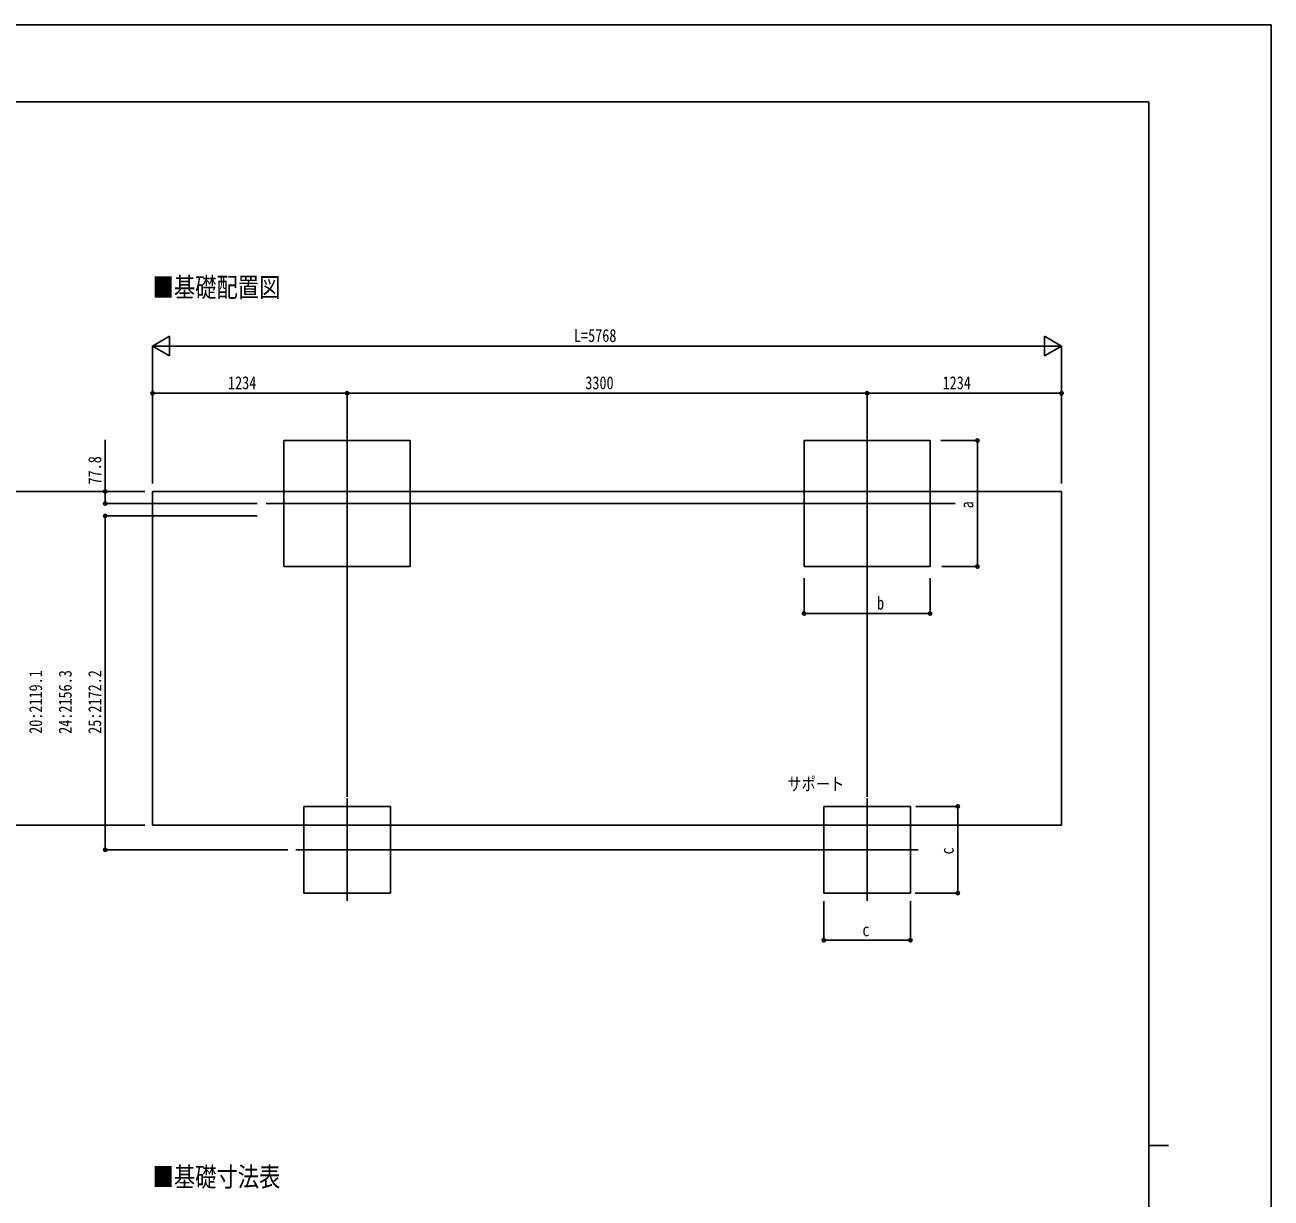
# Model space of a CAD drawing. Units: millimetres, scale not verified. Extents: x -10512 to 10512, y -7425 to 7425.
# Drawn here: x 2605 to 10512, y -21 to 7425 of the extents above; entities that cross this region are included whole.
import ezdxf
from ezdxf.enums import TextEntityAlignment as Align

# ---------------------------------------------------------------- set-up
doc = ezdxf.new("R2010")
doc.units = ezdxf.units.MM
doc.header["$LTSCALE"] = 30
for name, color, linetype in [('0-2_USER1', 3, 'Continuous'), ('0-3_YKK_12', 2, 'Continuous'), ('0-5_YKK_A1', 4, 'Continuous'), ('0-6_YKK_D', 6, 'Continuous'), ('0-7_YKK_ZWAK', 7, 'Continuous')]:
    doc.layers.add(name, color=color, linetype=linetype)
doc.styles.add('ＭＳ ゴシック', font='')
doc.styles.get('ＭＳ ゴシック').set_extended_font_data('MS Gothic')

msp = doc.modelspace()

# ---------------------------------------------------------------- linework, layer by layer
at = {"layer": '0-3_YKK_12'}
for p, q in [((4649.14, 4941.76), (4649.14, 3831.59)), ((7949.14, 4941.96), (7949.14, 3831.79)), ((4136.5, 4386.68), (8508.02, 4386.68)), ((4649.14, 2514.83), (4649.14, 1864.83)), ((7949.14, 2514.83), (7949.14, 1864.83)), ((4324.14, 2189.83), (4974.14, 2189.83)), ((7624.14, 2189.83), (8274.14, 2189.83))]:
    msp.add_line(p, q, dxfattribs=at)
at = {"layer": '0-5_YKK_A1'}
for p, q in [((3415.14, 4464.48), (9183.14, 4464.48)), ((3415.14, 4464.48), (3415.14, 2346.14)), ((9183.14, 4464.48), (9183.14, 2346.14)), ((9183.14, 2346.14), (3415.14, 2346.14))]:
    msp.add_line(p, q, dxfattribs=at)
for points in [[(4249.14, 3986.68), (5049.14, 3986.68), (5049.14, 4786.68), (4249.14, 4786.68)], [(7549.14, 3986.68), (8349.14, 3986.68), (8349.14, 4786.68), (7549.14, 4786.68)], [(4374.14, 2464.83), (4924.14, 2464.83), (4924.14, 1914.83), (4374.14, 1914.83)], [(7674.14, 2464.83), (8224.14, 2464.83), (8224.14, 1914.83), (7674.14, 1914.83)]]:
    msp.add_lwpolyline(points, close=True, dxfattribs=at)
at = {"layer": '0-6_YKK_D'}
for p, q in [((3415.14, 5386.68), (3523.39, 5449.18)), ((3415.14, 4514.68), (3415.14, 5387.68)), ((3415.14, 5386.68), (3523.39, 5324.18)), ((3415.14, 5386.68), (3631.65, 5386.68)), ((3523.39, 5324.18), (3523.39, 5449.18)), ((3540.14, 5386.68), (9058.14, 5386.68)), ((9183.14, 5386.68), (8966.64, 5386.68)), ((9183.14, 5386.68), (9074.89, 5449.18)), ((9074.89, 5449.18), (9074.89, 5324.18)), ((9183.14, 5386.68), (9074.89, 5324.18)), ((9183.14, 4514.68), (9183.14, 5387.68)), ((3415.14, 4836.88), (3415.14, 5087.68)), ((4649.14, 5086.68), (3415.14, 5086.68)), ((4649.14, 4836.88), (4649.14, 5087.68)), ((4649.14, 4836.88), (4649.14, 5087.68)), ((4649.14, 5086.68), (7949.14, 5086.68)), ((7949.14, 4836.88), (7949.14, 5087.68)), ((7949.14, 4836.88), (7949.14, 5087.68)), ((7949.14, 5086.68), (9183.14, 5086.68)), ((9183.14, 4836.88), (9183.14, 5087.68)), ((8416.3, 4786.68), (8650.14, 4786.68)), ((8649.14, 3986.68), (8649.14, 4786.68)), ((3365.14, 4464.48), (2514.14, 4464.48)), ((3365.14, 4464.48), (3114.14, 4464.48)), ((4079.02, 4386.68), (3114.14, 4386.68)), ((4079.02, 4308.93), (3114.14, 4308.93)), ((3115.14, 4308.93), (3115.14, 2189.83)), ((8424.14, 3986.68), (8650.14, 3986.68)), ((7549.14, 3912.48), (7549.14, 3687.35)), ((8349.14, 3912.66), (8349.14, 3687.35)), ((4649.14, 2525.25), (4649.14, 3831.29)), ((7949.14, 3831.29), (7949.14, 2525.25)), ((7549.14, 3688.35), (8349.14, 3688.35)), ((8258.17, 2464.83), (8525.14, 2464.83)), ((8524.14, 2464.83), (8524.14, 1914.83)), ((3365.14, 2346.14), (2514.14, 2346.14)), ((4273.14, 2189.83), (3114.14, 2189.83)), ((4974.64, 2189.83), (7623.64, 2189.83)), ((8253.6, 1914.83), (8525.14, 1914.83)), ((7674.14, 1863.83), (7674.14, 1613.83)), ((8224.14, 1863.83), (8224.14, 1613.83)), ((7674.14, 1614.83), (8224.14, 1614.83))]:
    msp.add_line(p, q, dxfattribs=at)
msp.add_lwpolyline([(3115.14, 4386.68), (3115.14, 4464.48), (3115.14, 4790.98)], dxfattribs=at)
for centre in [(3415.14, 5086.68), (4649.14, 5086.68), (4649.14, 5086.68), (7949.14, 5086.68), (7949.14, 5086.68), (9183.14, 5086.68), (8649.14, 4786.68), (3115.14, 4464.48), (3115.14, 4386.68), (3115.14, 4308.93), (8649.14, 3986.68), (7549.14, 3688.35), (8349.14, 3688.35), (8524.14, 2464.83), (3115.14, 2189.83), (8524.14, 1914.83), (7674.14, 1614.83), (8224.14, 1614.83)]:
    msp.add_circle(centre, 10.62, dxfattribs=at)
at = {"layer": '0-7_YKK_ZWAK'}
for p, q in [((9737.55, 6937.5), (-9762.45, 6937.5)), ((9737.55, 6937.5), (9737.55, -6312.5)), ((9737.55, 312.5), (9862.55, 312.5))]:
    msp.add_line(p, q, dxfattribs=at)
msp.add_lwpolyline([(-10512.5, -7425), (10512.5, -7425), (10512.5, 7425), (-10512.5, 7425)], close=True, dxfattribs=at)

# ---------------------------------------------------------------- texts
at = {"layer": '0-2_USER1', "style": 'ＭＳ ゴシック', "width": 0.8}
for s, height, p in [('■基礎配置図', 123.8, (3415.32, 5660.61)), ('サポート', 82.48, (7443.53, 2541.12)), ('■基礎寸法表', 123.8, (3415.32, 14.36))]:
    msp.add_text(s, height=height, dxfattribs=at).set_placement(p, align=Align.BOTTOM_LEFT)
at = {"layer": '0-6_YKK_D', "style": 'ＭＳ ゴシック', "width": 0.8}
for s, p in [('L=5768', (6089.14, 5387.68)), ('1234', (3894.14, 5087.68)), ('3300', (6161.14, 5087.68)), ('1234', (8428.14, 5087.68)), ('b', (8012.49, 3689.35)), ('c', (7919.14, 1615.83))]:
    msp.add_text(s, height=82.48, dxfattribs=at).set_placement(p, align=Align.BOTTOM_LEFT)
for s, p in [('77.8', (3114.14, 4507.98)), ('a', (8648.14, 4356.68)), ('20:2119.1', (2739.14, 2925.38)), ('24:2156.3', (2926.64, 2925.38)), ('25:2172.2', (3114.14, 2925.38)), ('c', (8523.14, 2159.83))]:
    msp.add_text(s, height=82.48, rotation=90, dxfattribs=at).set_placement(p, align=Align.BOTTOM_LEFT)

doc.saveas('drawing.dxf')
